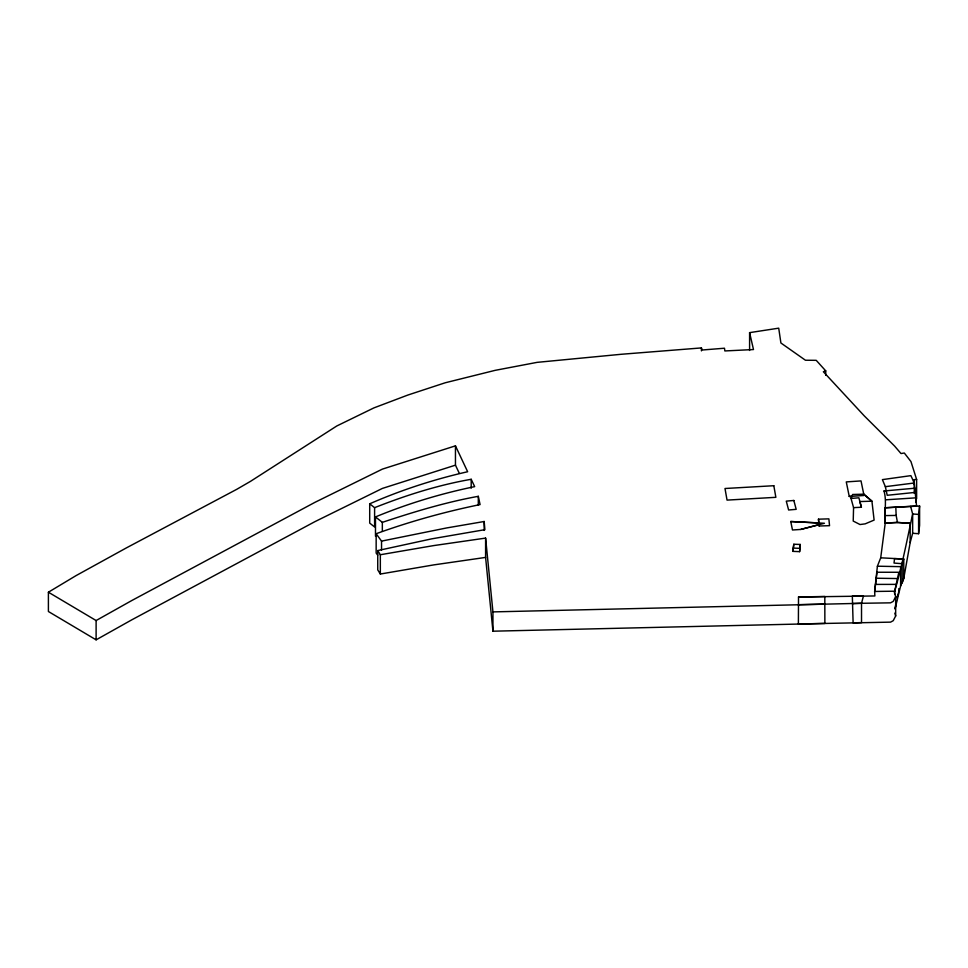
<?xml version="1.0" encoding="UTF-8"?>
<svg xmlns="http://www.w3.org/2000/svg" width="968" height="968" viewBox="0 0 968 968"><rect width="100%" height="100%" fill="white"/><g stroke="black" fill="none" stroke-linecap="round" stroke-linejoin="round"><path stroke-width="1.45" d="M798.515 597.002L874.866 595.961L874.649 591.46L877.02 572.245L898.848 572.269L894.432 592.392L895.666 596.675L895.666 615.975L893.234 620.682L890.572 622.134L798.382 623.985L798.515 597.002L824.809 596.469L824.869 623.44L492.942 631.196L485.597 557.411L485.597 538.099L433.809 545.577L380.339 554.737L377.738 550.574L431.728 538.849L484.883 529.678L484.181 521.498L446.587 527.959L381.537 541.124L376.153 533.731C410.009 521.474 444.808 511.818 480.08 504.582L478.301 496.318C445.643 502.223 413.796 511.903 382.336 522.345L375.487 516.924C407.48 503.711 440.767 493.632 474.671 486.638L471.198 479.293C438.044 485.065 405.858 495.314 374.604 507.668L369.703 503.808C401.224 490.026 434.087 479.329 467.641 471.743L455.456 445.849L382.384 469.117L314.89 502.368L131.829 600.511L96.11 620.536L48.4 592.21L76.024 575.633L126.518 547.827L236.676 489.36L250.518 481.338L336.828 425.956L373.89 407.903L407.843 395.053L445.232 382.771L495.156 370.345L537.083 362.359L621.154 354.288L701.425 347.923L702.054 350.017L724.487 348.226L724.85 350.948L753.491 349.545L749.595 332.641L778.72 328.164L780.898 342.987L805.436 360.229L816.218 360.326L825.728 370.865L825.728 375.318M853.57 507.631L853.219 521.062L860.007 524.535L865.186 523.857L874.116 520.082L871.926 501.182L863.795 494.176L852.626 494.491L851.029 498.472L853.57 507.631L861.411 507.256L858.882 497.794L851.029 498.472L851.9 496.294L849.251 496.463L846.274 481.907L861.024 480.914L864.013 495.483L849.251 496.463M799.604 551.651L800.221 544.452L793.82 544.246L792.816 551.361L799.604 551.651L800.221 544.452M792.816 551.361L793.82 544.246M877.395 566.195L874.649 591.46L894.662 591.194C902.176 565.723 907.028 539.926 912.655 513.996L910.634 506.47L884.861 507.789L885.236 523.059L880.711 557.81L877.395 566.195L900.615 566.655L900.615 585.955L895.013 609.053L895.654 605.048M880.711 557.81L903.773 559.02L902.164 563.715L902.164 583.014L903.773 578.319L910.174 542.576L910.174 523.277L897.469 522.466L885.236 523.059C884.099 512.302 886.978 501.484 884.026 490.982L886.24 490.776M910.174 542.576L912.655 533.295L918.596 533.707L918.596 514.395L919.6 506.01L910.634 506.47M918.596 533.707L919.6 525.309L919.6 506.01M896.441 600.753L895.908 603.681L895.908 600.717M853.11 603.572L861.52 603.294L863.432 596.046L852.336 596.119L853.11 622.872L861.52 622.593L861.52 603.294L890.572 602.834L893.234 601.382L895.666 596.675M896.973 597.837L898.473 592.827M900.615 585.955L903.773 578.319L903.773 559.02L894.553 558.609L894.021 563.061L902.164 563.715M48.4 592.21L48.4 611.51L96.11 639.836L131.829 619.81L314.89 521.667L382.384 488.416L455.456 465.16L455.456 445.849M825.728 370.865L823.357 371.736L864.23 415.841L894.614 446.091L901.002 453.544L904.318 453.012L910.948 461.554L916.623 479.462L916.623 498.762M800.705 529.448L824.433 523.264L790.759 521.522L792.477 529.992L800.705 529.448L819.013 524.668L819.134 525.999L829.54 525.684L828.874 518.86L818.468 519.175L819.134 525.999M377.738 550.574L377.738 569.874L380.339 574.036L433.809 564.889L485.597 557.411M885.345 486.674L914.288 482.996L915.196 492.397L887.208 495.289L885.345 486.674L882.392 479.62L910.876 475.639L914.288 482.996L914.288 493.39M913.683 484.181L913.683 479.729L916.623 479.462M884.026 490.982L914.796 488.211L916.551 506.01L884.861 507.789M885.768 499.815L915.74 497.854L915.74 502.307M885.236 523.059L897.324 522.454L910.174 523.277M485.597 538.099L492.942 611.897L861.52 603.294M798.382 604.685L824.869 604.141M885.188 515.593L896.15 515.436L897.469 522.466M875.544 584.406L895.908 584.382M876.258 578.235L896.973 578.537M793.445 548.118L799.846 548.311M790.759 521.522L818.843 522.962L818.468 519.175M918.596 514.395L912.655 513.996L912.655 533.295M863.734 494.176L871.926 501.182L859.814 501.569L861.411 507.256M377.689 555.148L376.153 553.043L376.153 533.731M455.456 465.16L459.304 473.328M894.843 613.119L895.666 615.975M913.683 479.729L914.288 482.996M895.836 507.643L896.15 515.436M914.796 488.211L914.796 492.664M898.848 588.604L898.848 591.581M894.662 591.194L894.662 594.158M749.595 332.641L749.595 350.452M701.425 347.923L701.425 350.888M492.942 611.897L492.942 631.196M484.181 521.498L484.181 530.416M478.301 496.318L478.301 505.223M471.198 479.293L471.198 488.199M382.336 522.345L382.336 531.25M381.537 541.124L381.537 550.03M380.339 554.737L380.339 574.036M375.487 516.924L375.487 536.224M374.604 507.668L374.604 526.967L369.703 523.107L369.703 503.808M96.11 620.536L96.11 639.836M793.833 500.468L786.282 501.134L788.617 509.991L796.18 509.337L793.833 500.468M773.819 485.718L724.996 488.501L727.041 500.105L775.864 497.322L773.819 485.718"/></g></svg>
